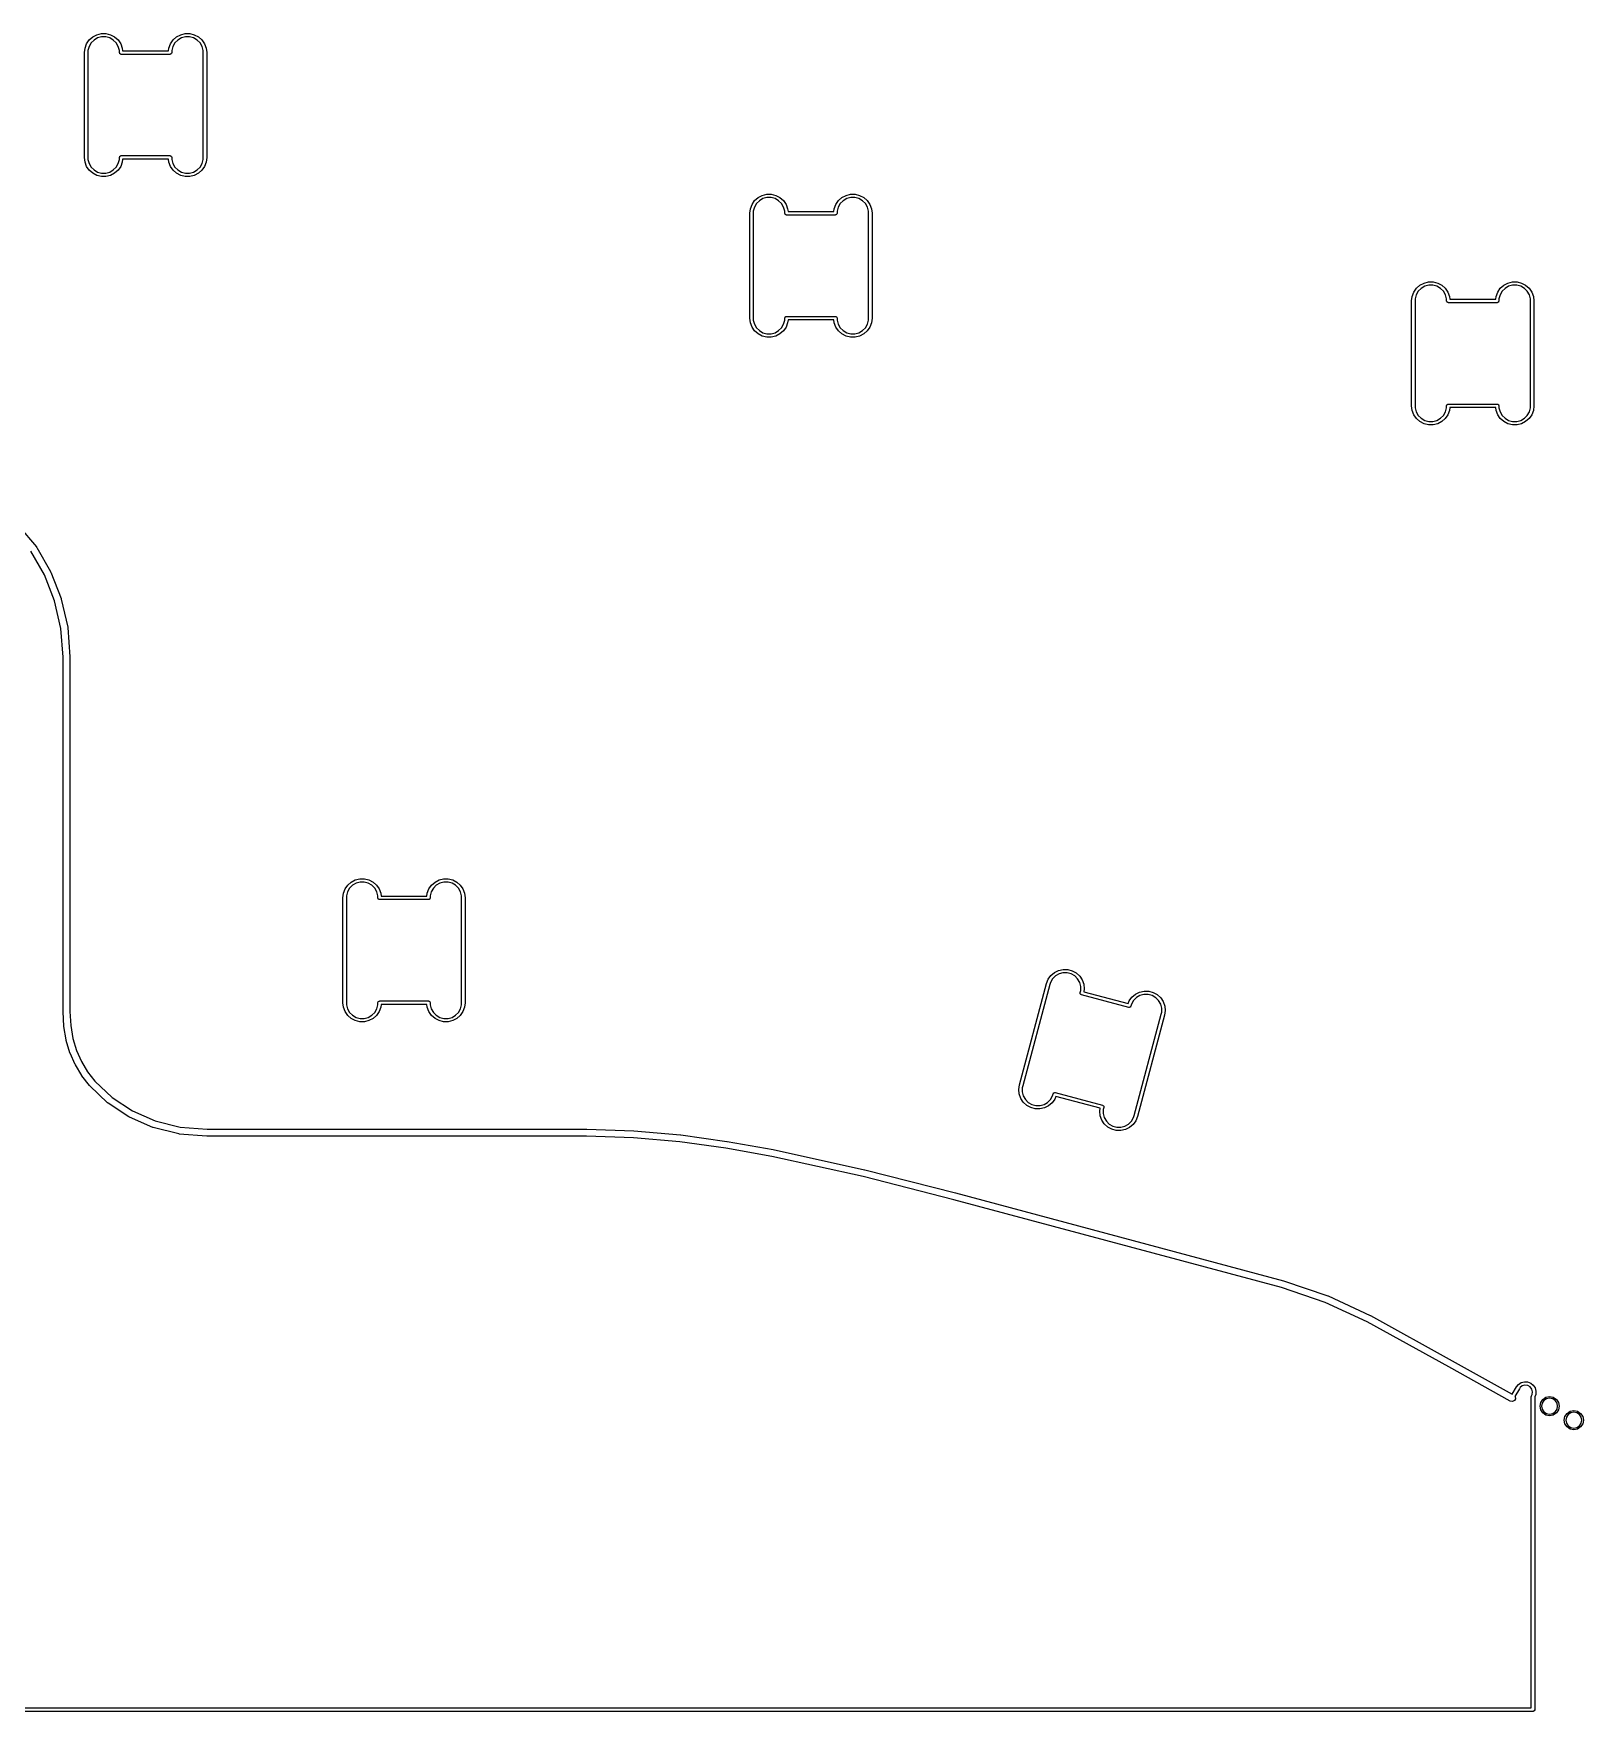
# Model space of a CAD drawing. Extents: x 4.42 to 9.71, y -9.23 to -0.73.
# Drawn here: x 6.167 to 7.914, y -4.884 to -2.993 of the extents above; entities that cross this region are included whole.
import ezdxf

# ---------------------------------------------------------------- set-up
doc = ezdxf.new("R2010")
doc.units = 0
doc.header["$MEASUREMENT"] = 0
doc.layers.add('BLACK', color=7, linetype='CONTINUOUS')

msp = doc.modelspace()

# ---------------------------------------------------------------- linework, layer by layer
at = {"layer": 'BLACK', "linetype": 'CONTINUOUS'}
for p, q in [((6.2246, -3.00899), (6.22645, -3.00411)), ((6.22645, -3.00411), (6.22941, -2.99981)), ((6.23145, -3.0033), (6.22911, -3.00733)), ((6.22941, -2.99981), (6.23332, -2.99635)), ((6.23474, -3), (6.23145, -3.0033)), ((6.23332, -2.99635), (6.23794, -2.99393)), ((6.23878, -2.99766), (6.23474, -3)), ((6.23794, -2.99393), (6.24301, -2.99268)), ((6.24329, -2.99646), (6.23878, -2.99766)), ((6.24301, -2.99268), (6.24823, -2.99268)), ((6.24795, -2.99646), (6.24329, -2.99646)), ((6.25246, -2.99766), (6.24795, -2.99646)), ((6.24823, -2.99268), (6.2533, -2.99393)), ((6.2565, -3), (6.25246, -2.99766)), ((6.2533, -2.99393), (6.25792, -2.99635)), ((6.2598, -3.0033), (6.2565, -3)), ((6.25792, -2.99635), (6.26183, -2.99981)), ((6.26213, -3.00733), (6.2598, -3.0033)), ((6.26183, -2.99981), (6.2648, -3.00411)), ((6.2648, -3.00411), (6.26665, -3.00899)), ((6.31909, -3.00899), (6.32094, -3.00411)), ((6.32094, -3.00411), (6.3239, -2.99981)), ((6.32593, -3.0033), (6.3236, -3.00733)), ((6.3239, -2.99981), (6.32781, -2.99635)), ((6.32923, -3), (6.32593, -3.0033)), ((6.32781, -2.99635), (6.33243, -2.99393)), ((6.33327, -2.99766), (6.32923, -3)), ((6.33243, -2.99393), (6.3375, -2.99268)), ((6.33778, -2.99646), (6.33327, -2.99766)), ((6.3375, -2.99268), (6.34272, -2.99268)), ((6.34244, -2.99646), (6.33778, -2.99646)), ((6.34695, -2.99766), (6.34244, -2.99646)), ((6.34272, -2.99268), (6.34779, -2.99393)), ((6.35099, -3), (6.34695, -2.99766)), ((6.34779, -2.99393), (6.35241, -2.99635)), ((6.35429, -3.0033), (6.35099, -3)), ((6.35241, -2.99635), (6.35632, -2.99981)), ((6.35662, -3.00733), (6.35429, -3.0033)), ((6.35632, -2.99981), (6.35928, -3.00411)), ((6.35928, -3.00411), (6.36113, -3.00899)), ((6.22397, -3.01417), (6.2246, -3.00899)), ((6.22397, -3.13228), (6.22397, -3.01417)), ((6.22397, -3.01417), (6.22397, -3.01417)), ((6.22911, -3.00733), (6.22791, -3.01184)), ((6.22791, -3.01184), (6.22791, -3.01417)), ((6.22791, -3.01417), (6.22791, -3.13228)), ((6.26334, -3.01184), (6.26213, -3.00733)), ((6.26334, -3.01417), (6.26334, -3.01184)), ((6.26371, -3.01533), (6.26334, -3.01417)), ((6.26386, -3.01544), (6.26371, -3.01533)), ((6.26392, -3.01557), (6.26386, -3.01544)), ((6.2642, -3.01568), (6.26392, -3.01557)), ((6.2647, -3.01605), (6.2642, -3.01568)), ((6.26507, -3.01605), (6.2647, -3.01605)), ((6.26531, -3.01614), (6.26507, -3.01605)), ((6.32043, -3.01614), (6.26531, -3.01614)), ((6.26665, -3.00899), (6.26704, -3.0122)), ((6.26704, -3.0122), (6.3187, -3.0122)), ((6.3187, -3.0122), (6.31909, -3.00899)), ((6.32066, -3.01605), (6.32043, -3.01614)), ((6.32103, -3.01605), (6.32066, -3.01605)), ((6.32153, -3.01568), (6.32103, -3.01605)), ((6.32182, -3.01557), (6.32153, -3.01568)), ((6.32187, -3.01544), (6.32182, -3.01557)), ((6.32202, -3.01533), (6.32187, -3.01544)), ((6.32239, -3.01417), (6.32202, -3.01533)), ((6.3236, -3.00733), (6.32239, -3.01184)), ((6.32239, -3.01184), (6.32239, -3.01417)), ((6.35783, -3.01184), (6.35662, -3.00733)), ((6.35783, -3.01417), (6.35783, -3.01184)), ((6.35783, -3.13228), (6.35783, -3.01417)), ((6.36113, -3.00899), (6.36176, -3.01417)), ((6.36176, -3.01417), (6.36176, -3.01417)), ((6.36176, -3.01417), (6.36176, -3.13228)), ((6.2246, -3.13747), (6.22397, -3.13228)), ((6.22645, -3.14235), (6.2246, -3.13747)), ((6.22791, -3.13228), (6.22791, -3.13462)), ((6.22791, -3.13462), (6.22911, -3.13912)), ((6.22911, -3.13912), (6.23145, -3.14316)), ((6.2598, -3.14316), (6.26213, -3.13912)), ((6.26213, -3.13912), (6.26334, -3.13462)), ((6.26334, -3.13228), (6.26371, -3.13113)), ((6.26334, -3.13462), (6.26334, -3.13228)), ((6.26371, -3.13113), (6.26386, -3.13102)), ((6.26386, -3.13102), (6.26392, -3.13089)), ((6.26392, -3.13089), (6.2642, -3.13077)), ((6.2642, -3.13077), (6.2647, -3.13041)), ((6.2647, -3.13041), (6.26507, -3.13041)), ((6.26665, -3.13747), (6.2648, -3.14235)), ((6.26507, -3.13041), (6.26531, -3.13031)), ((6.26531, -3.13031), (6.32043, -3.13031)), ((6.26704, -3.13425), (6.26665, -3.13747)), ((6.3187, -3.13425), (6.26704, -3.13425)), ((6.31909, -3.13747), (6.3187, -3.13425)), ((6.32094, -3.14235), (6.31909, -3.13747)), ((6.32043, -3.13031), (6.32066, -3.13041)), ((6.32066, -3.13041), (6.32103, -3.13041)), ((6.32103, -3.13041), (6.32153, -3.13077)), ((6.32153, -3.13077), (6.32182, -3.13089)), ((6.32182, -3.13089), (6.32187, -3.13102)), ((6.32187, -3.13102), (6.32202, -3.13113)), ((6.32202, -3.13113), (6.32239, -3.13228)), ((6.32239, -3.13228), (6.32239, -3.13462)), ((6.32239, -3.13462), (6.3236, -3.13912)), ((6.3236, -3.13912), (6.32593, -3.14316)), ((6.35429, -3.14316), (6.35662, -3.13912)), ((6.35662, -3.13912), (6.35783, -3.13462)), ((6.35783, -3.13462), (6.35783, -3.13228)), ((6.36113, -3.13747), (6.35928, -3.14235)), ((6.36176, -3.13228), (6.36113, -3.13747)), ((6.22941, -3.14664), (6.22645, -3.14235)), ((6.23332, -3.1501), (6.22941, -3.14664)), ((6.23145, -3.14316), (6.23474, -3.14646)), ((6.23794, -3.15253), (6.23332, -3.1501)), ((6.23474, -3.14646), (6.23878, -3.14879)), ((6.24301, -3.15378), (6.23794, -3.15253)), ((6.23878, -3.14879), (6.24329, -3.15)), ((6.24823, -3.15378), (6.24301, -3.15378)), ((6.24329, -3.15), (6.24795, -3.15)), ((6.24795, -3.15), (6.25246, -3.14879)), ((6.2533, -3.15253), (6.24823, -3.15378)), ((6.25246, -3.14879), (6.2565, -3.14646)), ((6.25792, -3.1501), (6.2533, -3.15253)), ((6.2565, -3.14646), (6.2598, -3.14316)), ((6.26183, -3.14664), (6.25792, -3.1501)), ((6.2648, -3.14235), (6.26183, -3.14664)), ((6.3239, -3.14664), (6.32094, -3.14235)), ((6.32781, -3.1501), (6.3239, -3.14664)), ((6.32593, -3.14316), (6.32923, -3.14646)), ((6.33243, -3.15253), (6.32781, -3.1501)), ((6.32923, -3.14646), (6.33327, -3.14879)), ((6.3375, -3.15378), (6.33243, -3.15253)), ((6.33327, -3.14879), (6.33778, -3.15)), ((6.34272, -3.15378), (6.3375, -3.15378)), ((6.33778, -3.15), (6.34244, -3.15)), ((6.34244, -3.15), (6.34695, -3.14879)), ((6.34779, -3.15253), (6.34272, -3.15378)), ((6.34695, -3.14879), (6.35099, -3.14646)), ((6.35241, -3.1501), (6.34779, -3.15253)), ((6.35099, -3.14646), (6.35429, -3.14316)), ((6.35632, -3.14664), (6.35241, -3.1501)), ((6.35928, -3.14235), (6.35632, -3.14664)), ((6.98332, -3.17746), (6.98794, -3.17503)), ((6.98794, -3.17503), (6.99301, -3.17378)), ((6.99301, -3.17378), (6.99823, -3.17378)), ((6.99823, -3.17378), (7.0033, -3.17503)), ((7.0033, -3.17503), (7.00792, -3.17746)), ((7.07781, -3.17746), (7.08243, -3.17503)), ((7.08243, -3.17503), (7.0875, -3.17378)), ((7.0875, -3.17378), (7.09272, -3.17378)), ((7.09272, -3.17378), (7.09779, -3.17503)), ((7.09779, -3.17503), (7.10241, -3.17746)), ((6.97397, -3.19528), (6.9746, -3.19009)), ((6.97397, -3.31339), (6.97397, -3.19528)), ((6.9746, -3.19009), (6.97645, -3.18521)), ((6.97645, -3.18521), (6.97941, -3.18092)), ((6.97911, -3.18844), (6.97791, -3.19294)), ((6.97791, -3.19294), (6.97791, -3.19528)), ((6.97791, -3.19528), (6.97791, -3.31339)), ((6.98145, -3.1844), (6.97911, -3.18844)), ((6.97941, -3.18092), (6.98332, -3.17746)), ((6.98474, -3.1811), (6.98145, -3.1844)), ((6.98878, -3.17877), (6.98474, -3.1811)), ((6.99329, -3.17756), (6.98878, -3.17877)), ((6.99795, -3.17756), (6.99329, -3.17756)), ((7.00246, -3.17877), (6.99795, -3.17756)), ((7.0065, -3.1811), (7.00246, -3.17877)), ((7.0098, -3.1844), (7.0065, -3.1811)), ((7.00792, -3.17746), (7.01183, -3.18092)), ((7.01213, -3.18844), (7.0098, -3.1844)), ((7.01183, -3.18092), (7.0148, -3.18521)), ((7.01334, -3.19294), (7.01213, -3.18844)), ((7.01334, -3.19528), (7.01334, -3.19294)), ((7.01371, -3.19643), (7.01334, -3.19528)), ((7.0148, -3.18521), (7.01665, -3.19009)), ((7.01665, -3.19009), (7.01704, -3.19331)), ((7.01704, -3.19331), (7.0687, -3.19331)), ((7.0687, -3.19331), (7.06909, -3.19009)), ((7.06909, -3.19009), (7.07094, -3.18521)), ((7.07094, -3.18521), (7.0739, -3.18092)), ((7.07239, -3.19528), (7.07202, -3.19643)), ((7.0736, -3.18844), (7.07239, -3.19294)), ((7.07239, -3.19294), (7.07239, -3.19528)), ((7.07593, -3.1844), (7.0736, -3.18844)), ((7.0739, -3.18092), (7.07781, -3.17746)), ((7.07923, -3.1811), (7.07593, -3.1844)), ((7.08327, -3.17877), (7.07923, -3.1811)), ((7.08778, -3.17756), (7.08327, -3.17877)), ((7.09244, -3.17756), (7.08778, -3.17756)), ((7.09695, -3.17877), (7.09244, -3.17756)), ((7.10099, -3.1811), (7.09695, -3.17877)), ((7.10429, -3.1844), (7.10099, -3.1811)), ((7.10241, -3.17746), (7.10632, -3.18092)), ((7.10662, -3.18844), (7.10429, -3.1844)), ((7.10632, -3.18092), (7.10928, -3.18521)), ((7.10783, -3.19294), (7.10662, -3.18844)), ((7.10783, -3.19528), (7.10783, -3.19294)), ((7.10783, -3.31339), (7.10783, -3.19528)), ((7.10928, -3.18521), (7.11113, -3.19009)), ((7.11113, -3.19009), (7.11176, -3.19528)), ((7.11176, -3.19528), (7.11176, -3.31339)), ((7.01386, -3.19654), (7.01371, -3.19643)), ((7.01392, -3.19667), (7.01386, -3.19654)), ((7.0142, -3.19679), (7.01392, -3.19667)), ((7.0147, -3.19715), (7.0142, -3.19679)), ((7.01507, -3.19715), (7.0147, -3.19715)), ((7.01531, -3.19724), (7.01507, -3.19715)), ((7.07043, -3.19724), (7.01531, -3.19724)), ((7.07066, -3.19715), (7.07043, -3.19724)), ((7.07103, -3.19715), (7.07066, -3.19715)), ((7.07153, -3.19679), (7.07103, -3.19715)), ((7.07182, -3.19667), (7.07153, -3.19679)), ((7.07187, -3.19654), (7.07182, -3.19667)), ((7.07202, -3.19643), (7.07187, -3.19654)), ((7.72003, -3.29409), (7.72066, -3.28891)), ((7.72066, -3.28891), (7.72251, -3.28403)), ((7.72251, -3.28403), (7.72548, -3.27974)), ((7.72518, -3.28726), (7.72397, -3.29176)), ((7.72751, -3.28322), (7.72518, -3.28726)), ((7.72548, -3.27974), (7.72938, -3.27627)), ((7.73081, -3.27992), (7.72751, -3.28322)), ((7.72938, -3.27627), (7.73401, -3.27385)), ((7.73485, -3.27759), (7.73081, -3.27992)), ((7.73401, -3.27385), (7.73908, -3.2726)), ((7.73935, -3.27638), (7.73485, -3.27759)), ((7.73908, -3.2726), (7.7443, -3.2726)), ((7.74402, -3.27638), (7.73935, -3.27638)), ((7.74852, -3.27759), (7.74402, -3.27638)), ((7.7443, -3.2726), (7.74936, -3.27385)), ((7.75256, -3.27992), (7.74852, -3.27759)), ((7.74936, -3.27385), (7.75399, -3.27627)), ((7.75586, -3.28322), (7.75256, -3.27992)), ((7.75399, -3.27627), (7.75789, -3.27974)), ((7.75819, -3.28726), (7.75586, -3.28322)), ((7.75789, -3.27974), (7.76086, -3.28403)), ((7.7594, -3.29176), (7.75819, -3.28726)), ((7.76086, -3.28403), (7.76271, -3.28891)), ((7.76271, -3.28891), (7.7631, -3.29213)), ((7.81476, -3.29213), (7.81515, -3.28891)), ((7.81515, -3.28891), (7.817, -3.28403)), ((7.817, -3.28403), (7.81997, -3.27974)), ((7.81966, -3.28726), (7.81846, -3.29176)), ((7.822, -3.28322), (7.81966, -3.28726)), ((7.81997, -3.27974), (7.82387, -3.27627)), ((7.8253, -3.27992), (7.822, -3.28322)), ((7.82387, -3.27627), (7.8285, -3.27385)), ((7.82934, -3.27759), (7.8253, -3.27992)), ((7.8285, -3.27385), (7.83356, -3.2726)), ((7.83384, -3.27638), (7.82934, -3.27759)), ((7.83356, -3.2726), (7.83878, -3.2726)), ((7.83851, -3.27638), (7.83384, -3.27638)), ((7.84301, -3.27759), (7.83851, -3.27638)), ((7.83878, -3.2726), (7.84385, -3.27385)), ((7.84705, -3.27992), (7.84301, -3.27759)), ((7.84385, -3.27385), (7.84847, -3.27627)), ((7.85035, -3.28322), (7.84705, -3.27992)), ((7.84847, -3.27627), (7.85238, -3.27974)), ((7.85268, -3.28726), (7.85035, -3.28322)), ((7.85238, -3.27974), (7.85535, -3.28403)), ((7.85389, -3.29176), (7.85268, -3.28726)), ((7.85535, -3.28403), (7.8572, -3.28891)), ((7.8572, -3.28891), (7.85783, -3.29409)), ((7.72003, -3.4122), (7.72003, -3.29409)), ((7.72397, -3.29176), (7.72397, -3.29409)), ((7.72397, -3.29409), (7.72397, -3.4122)), ((7.7594, -3.29409), (7.7594, -3.29176)), ((7.75978, -3.29525), (7.7594, -3.29409)), ((7.75993, -3.29536), (7.75978, -3.29525)), ((7.75998, -3.29549), (7.75993, -3.29536)), ((7.76026, -3.2956), (7.75998, -3.29549)), ((7.76076, -3.29597), (7.76026, -3.2956)), ((7.76114, -3.29597), (7.76076, -3.29597)), ((7.76137, -3.29606), (7.76114, -3.29597)), ((7.81649, -3.29606), (7.76137, -3.29606)), ((7.7631, -3.29213), (7.81476, -3.29213)), ((7.81672, -3.29597), (7.81649, -3.29606)), ((7.8171, -3.29597), (7.81672, -3.29597)), ((7.8176, -3.2956), (7.8171, -3.29597)), ((7.81788, -3.29549), (7.8176, -3.2956)), ((7.81793, -3.29536), (7.81788, -3.29549)), ((7.81808, -3.29525), (7.81793, -3.29536)), ((7.81846, -3.29409), (7.81808, -3.29525)), ((7.81846, -3.29176), (7.81846, -3.29409)), ((7.85389, -3.29409), (7.85389, -3.29176)), ((7.85389, -3.4122), (7.85389, -3.29409)), ((7.85783, -3.29409), (7.85783, -3.4122)), ((6.9746, -3.31857), (6.97397, -3.31339)), ((6.97645, -3.32345), (6.9746, -3.31857)), ((6.97941, -3.32774), (6.97645, -3.32345)), ((6.97791, -3.31339), (6.97791, -3.31572)), ((6.97791, -3.31572), (6.97911, -3.32022)), ((6.97911, -3.32022), (6.98145, -3.32426)), ((6.98332, -3.33121), (6.97941, -3.32774)), ((6.98145, -3.32426), (6.98474, -3.32756)), ((6.98474, -3.32756), (6.98878, -3.3299)), ((7.00246, -3.3299), (7.0065, -3.32756)), ((7.0065, -3.32756), (7.0098, -3.32426)), ((7.01183, -3.32774), (7.00792, -3.33121)), ((7.0098, -3.32426), (7.01213, -3.32022)), ((7.0148, -3.32345), (7.01183, -3.32774)), ((7.01213, -3.32022), (7.01334, -3.31572)), ((7.01334, -3.31339), (7.01371, -3.31223)), ((7.01334, -3.31572), (7.01334, -3.31339)), ((7.01371, -3.31223), (7.01386, -3.31212)), ((7.01386, -3.31212), (7.01392, -3.31199)), ((7.01392, -3.31199), (7.0142, -3.31188)), ((7.0142, -3.31188), (7.0147, -3.31151)), ((7.0147, -3.31151), (7.01507, -3.31151)), ((7.01665, -3.31857), (7.0148, -3.32345)), ((7.01507, -3.31151), (7.01531, -3.31142)), ((7.01531, -3.31142), (7.07043, -3.31142)), ((7.01704, -3.31535), (7.01665, -3.31857)), ((7.0687, -3.31535), (7.01704, -3.31535)), ((7.06909, -3.31857), (7.0687, -3.31535)), ((7.07094, -3.32345), (7.06909, -3.31857)), ((7.07043, -3.31142), (7.07066, -3.31151)), ((7.07066, -3.31151), (7.07103, -3.31151)), ((7.0739, -3.32774), (7.07094, -3.32345)), ((7.07103, -3.31151), (7.07153, -3.31188)), ((7.07153, -3.31188), (7.07182, -3.31199)), ((7.07182, -3.31199), (7.07187, -3.31212)), ((7.07187, -3.31212), (7.07202, -3.31223)), ((7.07202, -3.31223), (7.07239, -3.31339)), ((7.07239, -3.31339), (7.07239, -3.31572)), ((7.07239, -3.31572), (7.0736, -3.32022)), ((7.0736, -3.32022), (7.07593, -3.32426)), ((7.07781, -3.33121), (7.0739, -3.32774)), ((7.07593, -3.32426), (7.07923, -3.32756)), ((7.07923, -3.32756), (7.08327, -3.3299)), ((7.09695, -3.3299), (7.10099, -3.32756)), ((7.10099, -3.32756), (7.10429, -3.32426)), ((7.10632, -3.32774), (7.10241, -3.33121)), ((7.10429, -3.32426), (7.10662, -3.32022)), ((7.10928, -3.32345), (7.10632, -3.32774)), ((7.10662, -3.32022), (7.10783, -3.31572)), ((7.10783, -3.31572), (7.10783, -3.31339)), ((7.11113, -3.31857), (7.10928, -3.32345)), ((7.11176, -3.31339), (7.11113, -3.31857)), ((6.98794, -3.33363), (6.98332, -3.33121)), ((6.99301, -3.33488), (6.98794, -3.33363)), ((6.98878, -3.3299), (6.99329, -3.3311)), ((6.99823, -3.33488), (6.99301, -3.33488)), ((6.99329, -3.3311), (6.99795, -3.3311)), ((6.99795, -3.3311), (7.00246, -3.3299)), ((7.0033, -3.33363), (6.99823, -3.33488)), ((7.00792, -3.33121), (7.0033, -3.33363)), ((7.08243, -3.33363), (7.07781, -3.33121)), ((7.0875, -3.33488), (7.08243, -3.33363)), ((7.08327, -3.3299), (7.08778, -3.3311)), ((7.09272, -3.33488), (7.0875, -3.33488)), ((7.08778, -3.3311), (7.09244, -3.3311)), ((7.09244, -3.3311), (7.09695, -3.3299)), ((7.09779, -3.33363), (7.09272, -3.33488)), ((7.10241, -3.33121), (7.09779, -3.33363)), ((7.72066, -3.41739), (7.72003, -3.4122)), ((7.72251, -3.42227), (7.72066, -3.41739)), ((7.72548, -3.42656), (7.72251, -3.42227)), ((7.72397, -3.4122), (7.72397, -3.41454)), ((7.72397, -3.41454), (7.72518, -3.41904)), ((7.72518, -3.41904), (7.72751, -3.42308)), ((7.72751, -3.42308), (7.73081, -3.42638)), ((7.75256, -3.42638), (7.75586, -3.42308)), ((7.75586, -3.42308), (7.75819, -3.41904)), ((7.76086, -3.42227), (7.75789, -3.42656)), ((7.75819, -3.41904), (7.7594, -3.41454)), ((7.7594, -3.4122), (7.75978, -3.41105)), ((7.7594, -3.41454), (7.7594, -3.4122)), ((7.75978, -3.41105), (7.75993, -3.41094)), ((7.75993, -3.41094), (7.75998, -3.41081)), ((7.75998, -3.41081), (7.76026, -3.41069)), ((7.76026, -3.41069), (7.76076, -3.41033)), ((7.76076, -3.41033), (7.76114, -3.41033)), ((7.76271, -3.41739), (7.76086, -3.42227)), ((7.76114, -3.41033), (7.76137, -3.41024)), ((7.76137, -3.41024), (7.81649, -3.41024)), ((7.7631, -3.41417), (7.76271, -3.41739)), ((7.81476, -3.41417), (7.7631, -3.41417)), ((7.81515, -3.41739), (7.81476, -3.41417)), ((7.817, -3.42227), (7.81515, -3.41739)), ((7.81649, -3.41024), (7.81672, -3.41033)), ((7.81672, -3.41033), (7.8171, -3.41033)), ((7.81997, -3.42656), (7.817, -3.42227)), ((7.8171, -3.41033), (7.8176, -3.41069)), ((7.8176, -3.41069), (7.81788, -3.41081)), ((7.81788, -3.41081), (7.81793, -3.41094)), ((7.81793, -3.41094), (7.81808, -3.41105)), ((7.81808, -3.41105), (7.81846, -3.4122)), ((7.81846, -3.4122), (7.81846, -3.41454)), ((7.81846, -3.41454), (7.81966, -3.41904)), ((7.81966, -3.41904), (7.822, -3.42308)), ((7.822, -3.42308), (7.8253, -3.42638)), ((7.84705, -3.42638), (7.85035, -3.42308)), ((7.85035, -3.42308), (7.85268, -3.41904)), ((7.85535, -3.42227), (7.85238, -3.42656)), ((7.85268, -3.41904), (7.85389, -3.41454)), ((7.85389, -3.41454), (7.85389, -3.4122)), ((7.8572, -3.41739), (7.85535, -3.42227)), ((7.85783, -3.4122), (7.8572, -3.41739)), ((7.72938, -3.43003), (7.72548, -3.42656)), ((7.73401, -3.43245), (7.72938, -3.43003)), ((7.73081, -3.42638), (7.73485, -3.42871)), ((7.73908, -3.4337), (7.73401, -3.43245)), ((7.73485, -3.42871), (7.73935, -3.42992)), ((7.7443, -3.4337), (7.73908, -3.4337)), ((7.73935, -3.42992), (7.74402, -3.42992)), ((7.74402, -3.42992), (7.74852, -3.42871)), ((7.74936, -3.43245), (7.7443, -3.4337)), ((7.74852, -3.42871), (7.75256, -3.42638)), ((7.75399, -3.43003), (7.74936, -3.43245)), ((7.75789, -3.42656), (7.75399, -3.43003)), ((7.82387, -3.43003), (7.81997, -3.42656)), ((7.8285, -3.43245), (7.82387, -3.43003)), ((7.8253, -3.42638), (7.82934, -3.42871)), ((7.83356, -3.4337), (7.8285, -3.43245)), ((7.82934, -3.42871), (7.83384, -3.42992)), ((7.83878, -3.4337), (7.83356, -3.4337)), ((7.83384, -3.42992), (7.83851, -3.42992)), ((7.83851, -3.42992), (7.84301, -3.42871)), ((7.84385, -3.43245), (7.83878, -3.4337)), ((7.84301, -3.42871), (7.84705, -3.42638)), ((7.84847, -3.43003), (7.84385, -3.43245)), ((7.85238, -3.42656), (7.84847, -3.43003)), ((6.15012, -3.54774), (6.16974, -3.57135)), ((6.16974, -3.57135), (6.16986, -3.57167)), ((6.16986, -3.57167), (6.17012, -3.57191)), ((6.17012, -3.57191), (6.18579, -3.5992)), ((6.17881, -3.60286), (6.16346, -3.57612)), ((6.19022, -3.63216), (6.17881, -3.60286)), ((6.18579, -3.5992), (6.18585, -3.5995)), ((6.18585, -3.5995), (6.18604, -3.59973)), ((6.18604, -3.59973), (6.19766, -3.62957)), ((6.19766, -3.62957), (6.19768, -3.62986)), ((6.19768, -3.62986), (6.19783, -3.63012)), ((6.19783, -3.63012), (6.20509, -3.6617)), ((6.19735, -3.66317), (6.19022, -3.63216)), ((6.1998, -3.69558), (6.19735, -3.66317)), ((6.20509, -3.6617), (6.20506, -3.662)), ((6.20506, -3.662), (6.20518, -3.66228)), ((6.20518, -3.66228), (6.20766, -3.69513)), ((6.1998, -4.09513), (6.1998, -3.69558)), ((6.20766, -3.69513), (6.20762, -3.69528)), ((6.20762, -3.69528), (6.20767, -3.69543)), ((6.20767, -3.69543), (6.20767, -4.09502)), ((6.51779, -3.95687), (6.52075, -3.95257)), ((6.52075, -3.95257), (6.52466, -3.94911)), ((6.52466, -3.94911), (6.52928, -3.94668)), ((6.53012, -3.95042), (6.52608, -3.95275)), ((6.52928, -3.94668), (6.53435, -3.94543)), ((6.53463, -3.94921), (6.53012, -3.95042)), ((6.53435, -3.94543), (6.53957, -3.94543)), ((6.53929, -3.94921), (6.53463, -3.94921)), ((6.5438, -3.95042), (6.53929, -3.94921)), ((6.53957, -3.94543), (6.54464, -3.94668)), ((6.54784, -3.95275), (6.5438, -3.95042)), ((6.54464, -3.94668), (6.54926, -3.94911)), ((6.54926, -3.94911), (6.55317, -3.95257)), ((6.55317, -3.95257), (6.55613, -3.95687)), ((6.61228, -3.95687), (6.61524, -3.95257)), ((6.61524, -3.95257), (6.61915, -3.94911)), ((6.61915, -3.94911), (6.62377, -3.94668)), ((6.62461, -3.95042), (6.62057, -3.95275)), ((6.62377, -3.94668), (6.62884, -3.94543)), ((6.62912, -3.94921), (6.62461, -3.95042)), ((6.62884, -3.94543), (6.63406, -3.94543)), ((6.63378, -3.94921), (6.62912, -3.94921)), ((6.63829, -3.95042), (6.63378, -3.94921)), ((6.63406, -3.94543), (6.63913, -3.94668)), ((6.64233, -3.95275), (6.63829, -3.95042)), ((6.63913, -3.94668), (6.64375, -3.94911)), ((6.64375, -3.94911), (6.64766, -3.95257)), ((6.64766, -3.95257), (6.65062, -3.95687)), ((6.51531, -3.96693), (6.51594, -3.96175)), ((6.51531, -4.08504), (6.51531, -3.96693)), ((6.51531, -3.96693), (6.51531, -3.96693)), ((6.51594, -3.96175), (6.51779, -3.95687)), ((6.52045, -3.96009), (6.51924, -3.9646)), ((6.51924, -3.9646), (6.51924, -3.96693)), ((6.51924, -3.96693), (6.51924, -4.08504)), ((6.52278, -3.95605), (6.52045, -3.96009)), ((6.52608, -3.95275), (6.52278, -3.95605)), ((6.55114, -3.95605), (6.54784, -3.95275)), ((6.55347, -3.96009), (6.55114, -3.95605)), ((6.55468, -3.9646), (6.55347, -3.96009)), ((6.55468, -3.96693), (6.55468, -3.9646)), ((6.55505, -3.96809), (6.55468, -3.96693)), ((6.5552, -3.96819), (6.55505, -3.96809)), ((6.55525, -3.96832), (6.5552, -3.96819)), ((6.55554, -3.96844), (6.55525, -3.96832)), ((6.55604, -3.9688), (6.55554, -3.96844)), ((6.55641, -3.9688), (6.55604, -3.9688)), ((6.55613, -3.95687), (6.55799, -3.96175)), ((6.55665, -3.9689), (6.55641, -3.9688)), ((6.61176, -3.9689), (6.55665, -3.9689)), ((6.55799, -3.96175), (6.55838, -3.96496)), ((6.55838, -3.96496), (6.61003, -3.96496)), ((6.61003, -3.96496), (6.61042, -3.96175)), ((6.61042, -3.96175), (6.61228, -3.95687)), ((6.612, -3.9688), (6.61176, -3.9689)), ((6.61237, -3.9688), (6.612, -3.9688)), ((6.61287, -3.96844), (6.61237, -3.9688)), ((6.61316, -3.96832), (6.61287, -3.96844)), ((6.61321, -3.96819), (6.61316, -3.96832)), ((6.61336, -3.96809), (6.61321, -3.96819)), ((6.61373, -3.96693), (6.61336, -3.96809)), ((6.61494, -3.96009), (6.61373, -3.9646)), ((6.61373, -3.9646), (6.61373, -3.96693)), ((6.61727, -3.95605), (6.61494, -3.96009)), ((6.62057, -3.95275), (6.61727, -3.95605)), ((6.64563, -3.95605), (6.64233, -3.95275)), ((6.64796, -3.96009), (6.64563, -3.95605)), ((6.64917, -3.9646), (6.64796, -3.96009)), ((6.64917, -3.96693), (6.64917, -3.9646)), ((6.64917, -4.08504), (6.64917, -3.96693)), ((6.65062, -3.95687), (6.65247, -3.96175)), ((6.65247, -3.96175), (6.6531, -3.96693)), ((6.6531, -3.96693), (6.6531, -3.96693)), ((6.6531, -3.96693), (6.6531, -4.08504)), ((7.27786, -4.17759), (7.30843, -4.0635)), ((7.31223, -4.06452), (7.28166, -4.17861)), ((7.30843, -4.0635), (7.31038, -4.05866)), ((7.30843, -4.0635), (7.30843, -4.0635)), ((7.30843, -4.0635), (7.30843, -4.0635)), ((7.31038, -4.05866), (7.31343, -4.05442)), ((7.31284, -4.06227), (7.31223, -4.06452)), ((7.31223, -4.06452), (7.31223, -4.06452)), ((7.31517, -4.05823), (7.31284, -4.06227)), ((7.31343, -4.05442), (7.31741, -4.05104)), ((7.31847, -4.05493), (7.31517, -4.05823)), ((7.31741, -4.05104), (7.32208, -4.04871)), ((7.32251, -4.0526), (7.31847, -4.05493)), ((7.32208, -4.04871), (7.32717, -4.04756)), ((7.32701, -4.05139), (7.32251, -4.0526)), ((7.33168, -4.05139), (7.32701, -4.05139)), ((7.32717, -4.04756), (7.33239, -4.04767)), ((7.33619, -4.0526), (7.33168, -4.05139)), ((7.33239, -4.04767), (7.33743, -4.04902)), ((7.34023, -4.05493), (7.33619, -4.0526)), ((7.33743, -4.04902), (7.342, -4.05154)), ((7.34352, -4.05823), (7.34023, -4.05493)), ((7.342, -4.05154), (7.34584, -4.05508)), ((7.34586, -4.06227), (7.34352, -4.05823)), ((7.34584, -4.05508), (7.34872, -4.05943)), ((7.34706, -4.06677), (7.34586, -4.06227)), ((7.34872, -4.05943), (7.35047, -4.06435)), ((7.35047, -4.06435), (7.351, -4.06954)), ((6.51594, -4.09022), (6.51531, -4.08504)), ((6.51924, -4.08504), (6.51924, -4.08737)), ((6.55468, -4.08504), (6.55505, -4.08388)), ((6.55468, -4.08737), (6.55468, -4.08504)), ((6.55505, -4.08388), (6.5552, -4.08377)), ((6.5552, -4.08377), (6.55525, -4.08365)), ((6.55525, -4.08365), (6.55554, -4.08353)), ((6.55554, -4.08353), (6.55604, -4.08317)), ((6.55604, -4.08317), (6.55641, -4.08317)), ((6.55641, -4.08317), (6.55665, -4.08307)), ((6.55665, -4.08307), (6.61176, -4.08307)), ((6.61176, -4.08307), (6.612, -4.08317)), ((6.612, -4.08317), (6.61237, -4.08317)), ((6.61237, -4.08317), (6.61287, -4.08353)), ((6.61287, -4.08353), (6.61316, -4.08365)), ((6.61316, -4.08365), (6.61321, -4.08377)), ((6.61321, -4.08377), (6.61336, -4.08388)), ((6.61336, -4.08388), (6.61373, -4.08504)), ((6.61373, -4.08504), (6.61373, -4.08737)), ((6.64917, -4.08737), (6.64917, -4.08504)), ((6.6531, -4.08504), (6.65247, -4.09022)), ((7.34646, -4.07368), (7.34706, -4.07144)), ((7.34646, -4.07369), (7.34646, -4.07368)), ((7.34652, -4.07491), (7.34646, -4.07369)), ((7.34664, -4.07505), (7.34652, -4.07491)), ((7.34665, -4.07519), (7.34664, -4.07505)), ((7.3469, -4.07537), (7.34665, -4.07519)), ((7.34729, -4.07585), (7.3469, -4.07537)), ((7.34706, -4.07144), (7.34706, -4.06677)), ((7.34765, -4.07595), (7.34729, -4.07585)), ((7.34785, -4.0761), (7.34765, -4.07595)), ((7.40109, -4.09037), (7.34785, -4.0761)), ((7.351, -4.06954), (7.35054, -4.07275)), ((7.35054, -4.07275), (7.40044, -4.08612)), ((7.40044, -4.08612), (7.40165, -4.08311)), ((7.40165, -4.08311), (7.4047, -4.07888)), ((7.40644, -4.08268), (7.4041, -4.08672)), ((7.4047, -4.07888), (7.40867, -4.0755)), ((7.40974, -4.07938), (7.40644, -4.08268)), ((7.40867, -4.0755), (7.41334, -4.07316)), ((7.41378, -4.07705), (7.40974, -4.07938)), ((7.41334, -4.07316), (7.41844, -4.07202)), ((7.41828, -4.07585), (7.41378, -4.07705)), ((7.42295, -4.07585), (7.41828, -4.07585)), ((7.41844, -4.07202), (7.42366, -4.07212)), ((7.42745, -4.07705), (7.42295, -4.07585)), ((7.42366, -4.07212), (7.4287, -4.07347)), ((7.43149, -4.07939), (7.42745, -4.07705)), ((7.4287, -4.07347), (7.43327, -4.07599)), ((7.43479, -4.08268), (7.43149, -4.07939)), ((7.43327, -4.07599), (7.43711, -4.07953)), ((7.43712, -4.08672), (7.43479, -4.08268)), ((7.43711, -4.07953), (7.43999, -4.08389)), ((7.43999, -4.08389), (7.44174, -4.0888)), ((6.19983, -4.09523), (6.1998, -4.09513)), ((6.1998, -4.09534), (6.19983, -4.09523)), ((6.20068, -4.11151), (6.1998, -4.09534)), ((6.20767, -4.09502), (6.20853, -4.11086)), ((6.51779, -4.0951), (6.51594, -4.09022)), ((6.52075, -4.0994), (6.51779, -4.0951)), ((6.51924, -4.08737), (6.52045, -4.09188)), ((6.52045, -4.09188), (6.52278, -4.09592)), ((6.52466, -4.10286), (6.52075, -4.0994)), ((6.52278, -4.09592), (6.52608, -4.09922)), ((6.52928, -4.10529), (6.52466, -4.10286)), ((6.52608, -4.09922), (6.53012, -4.10155)), ((6.53012, -4.10155), (6.53463, -4.10276)), ((6.53463, -4.10276), (6.53929, -4.10276)), ((6.53929, -4.10276), (6.5438, -4.10155)), ((6.5438, -4.10155), (6.54784, -4.09922)), ((6.54926, -4.10286), (6.54464, -4.10529)), ((6.54784, -4.09922), (6.55114, -4.09592)), ((6.55317, -4.0994), (6.54926, -4.10286)), ((6.55114, -4.09592), (6.55347, -4.09188)), ((6.55613, -4.0951), (6.55317, -4.0994)), ((6.55347, -4.09188), (6.55468, -4.08737)), ((6.55799, -4.09022), (6.55613, -4.0951)), ((6.55838, -4.08701), (6.55799, -4.09022)), ((6.61003, -4.08701), (6.55838, -4.08701)), ((6.61042, -4.09022), (6.61003, -4.08701)), ((6.61228, -4.0951), (6.61042, -4.09022)), ((6.61524, -4.0994), (6.61228, -4.0951)), ((6.61373, -4.08737), (6.61494, -4.09188)), ((6.61494, -4.09188), (6.61727, -4.09592)), ((6.61915, -4.10286), (6.61524, -4.0994)), ((6.61727, -4.09592), (6.62057, -4.09922)), ((6.62377, -4.10529), (6.61915, -4.10286)), ((6.62057, -4.09922), (6.62461, -4.10155)), ((6.62461, -4.10155), (6.62912, -4.10276)), ((6.62912, -4.10276), (6.63378, -4.10276)), ((6.63378, -4.10276), (6.63829, -4.10155)), ((6.63829, -4.10155), (6.64233, -4.09922)), ((6.64375, -4.10286), (6.63913, -4.10529)), ((6.64233, -4.09922), (6.64563, -4.09592)), ((6.64766, -4.0994), (6.64375, -4.10286)), ((6.64563, -4.09592), (6.64796, -4.09188)), ((6.65062, -4.0951), (6.64766, -4.0994)), ((6.64796, -4.09188), (6.64917, -4.08737)), ((6.65247, -4.09022), (6.65062, -4.0951)), ((7.40134, -4.09034), (7.40109, -4.09037)), ((7.4017, -4.09043), (7.40134, -4.09034)), ((7.40228, -4.09021), (7.4017, -4.09043)), ((7.40258, -4.09017), (7.40228, -4.09021)), ((7.40267, -4.09006), (7.40258, -4.09017)), ((7.40284, -4.09), (7.40267, -4.09006)), ((7.4035, -4.08898), (7.40284, -4.09)), ((7.4041, -4.08672), (7.4035, -4.08898)), ((7.40716, -4.21223), (7.43773, -4.09815)), ((7.44153, -4.09917), (7.41096, -4.21325)), ((7.43833, -4.09123), (7.43712, -4.08672)), ((7.43773, -4.09814), (7.43833, -4.09589)), ((7.43773, -4.09815), (7.43773, -4.09814)), ((7.43833, -4.09589), (7.43833, -4.09123)), ((7.44226, -4.094), (7.44153, -4.09917)), ((7.44153, -4.09917), (7.44153, -4.09917)), ((7.44153, -4.09917), (7.44153, -4.09917)), ((7.44153, -4.09917), (7.44153, -4.09917)), ((7.44174, -4.0888), (7.44226, -4.094)), ((6.20076, -4.11173), (6.20068, -4.11151)), ((6.20073, -4.11197), (6.20076, -4.11173)), ((6.20332, -4.12701), (6.20073, -4.11197)), ((6.20853, -4.11086), (6.21104, -4.12543)), ((6.53435, -4.10654), (6.52928, -4.10529)), ((6.53957, -4.10654), (6.53435, -4.10654)), ((6.54464, -4.10529), (6.53957, -4.10654)), ((6.62884, -4.10654), (6.62377, -4.10529)), ((6.63406, -4.10654), (6.62884, -4.10654)), ((6.63913, -4.10529), (6.63406, -4.10654)), ((6.20343, -4.12723), (6.20332, -4.12701)), ((6.20343, -4.12748), (6.20343, -4.12723)), ((6.20765, -4.14143), (6.20343, -4.12748)), ((6.2078, -4.14164), (6.20765, -4.14143)), ((6.20783, -4.14189), (6.2078, -4.14164)), ((6.21104, -4.12543), (6.21512, -4.13891)), ((6.21512, -4.13891), (6.22066, -4.15136)), ((6.21357, -4.15478), (6.20783, -4.14189)), ((6.21373, -4.15497), (6.21357, -4.15478)), ((6.21379, -4.15521), (6.21373, -4.15497)), ((6.22092, -4.1671), (6.21379, -4.15521)), ((6.22066, -4.15136), (6.22756, -4.16285)), ((6.2211, -4.16725), (6.22092, -4.1671)), ((6.22118, -4.16747), (6.2211, -4.16725)), ((6.22956, -4.1784), (6.22118, -4.16747)), ((6.22756, -4.16285), (6.23562, -4.17336)), ((6.22982, -4.17857), (6.22956, -4.1784)), ((6.22997, -4.17885), (6.22982, -4.17857)), ((6.24996, -4.19792), (6.22997, -4.17885)), ((6.23562, -4.17336), (6.25513, -4.19198)), ((7.27713, -4.18276), (7.27786, -4.17759)), ((7.27786, -4.17759), (7.27786, -4.17759)), ((7.27786, -4.17759), (7.27786, -4.17759)), ((7.27786, -4.17759), (7.27786, -4.17759)), ((7.28166, -4.17861), (7.28106, -4.18086)), ((7.28166, -4.17861), (7.28166, -4.17861)), ((7.28166, -4.17861), (7.28166, -4.17861)), ((6.25029, -4.19808), (6.24996, -4.19792)), ((6.25052, -4.19837), (6.25029, -4.19808)), ((6.27403, -4.21376), (6.25052, -4.19837)), ((6.25513, -4.19198), (6.27807, -4.20699)), ((7.27765, -4.18795), (7.27713, -4.18276)), ((7.2794, -4.19287), (7.27765, -4.18795)), ((7.28228, -4.19722), (7.2794, -4.19287)), ((7.28106, -4.18086), (7.28106, -4.18552)), ((7.28106, -4.18552), (7.28227, -4.19003)), ((7.28227, -4.19003), (7.2846, -4.19407)), ((7.28612, -4.20076), (7.28228, -4.19722)), ((7.2846, -4.19407), (7.2879, -4.19737)), ((7.2879, -4.19737), (7.29194, -4.1997)), ((7.30561, -4.1997), (7.30965, -4.19737)), ((7.30965, -4.19737), (7.31295, -4.19407)), ((7.31469, -4.19787), (7.31072, -4.20126)), ((7.31295, -4.19407), (7.31528, -4.19003)), ((7.31774, -4.19364), (7.31469, -4.19787)), ((7.31528, -4.19003), (7.31589, -4.18778)), ((7.31589, -4.18778), (7.31655, -4.18676)), ((7.31655, -4.18676), (7.31672, -4.18669)), ((7.31672, -4.18669), (7.31681, -4.18658)), ((7.31681, -4.18658), (7.31711, -4.18654)), ((7.31711, -4.18654), (7.31769, -4.18632)), ((7.31769, -4.18632), (7.31805, -4.18642)), ((7.31895, -4.19064), (7.31774, -4.19364)), ((7.31805, -4.18642), (7.3183, -4.18639)), ((7.3183, -4.18639), (7.37154, -4.20065)), ((7.36885, -4.20401), (7.31895, -4.19064)), ((6.27436, -4.21385), (6.27403, -4.21376)), ((6.27461, -4.21407), (6.27436, -4.21385)), ((6.30094, -4.22558), (6.27461, -4.21407)), ((6.27807, -4.20699), (6.30379, -4.21823)), ((7.29069, -4.20328), (7.28612, -4.20076)), ((7.29573, -4.20463), (7.29069, -4.20328)), ((7.29194, -4.1997), (7.29644, -4.20091)), ((7.30095, -4.20474), (7.29573, -4.20463)), ((7.29644, -4.20091), (7.30111, -4.20091)), ((7.30604, -4.20359), (7.30095, -4.20474)), ((7.30111, -4.20091), (7.30561, -4.1997)), ((7.31072, -4.20126), (7.30604, -4.20359)), ((7.36839, -4.20721), (7.36885, -4.20401)), ((7.36892, -4.2124), (7.36839, -4.20721)), ((7.37067, -4.21732), (7.36892, -4.2124)), ((7.37355, -4.22168), (7.37067, -4.21732)), ((7.37154, -4.20065), (7.37174, -4.2008)), ((7.37174, -4.2008), (7.3721, -4.2009)), ((7.3721, -4.2009), (7.37249, -4.20138)), ((7.37293, -4.20307), (7.37233, -4.20531)), ((7.37233, -4.20531), (7.37233, -4.20998)), ((7.37233, -4.20998), (7.37353, -4.21449)), ((7.37249, -4.20138), (7.37273, -4.20157)), ((7.37273, -4.20157), (7.37275, -4.2017)), ((7.37275, -4.2017), (7.37287, -4.20185)), ((7.37287, -4.20185), (7.37293, -4.20306)), ((7.37293, -4.20306), (7.37293, -4.20306)), ((7.37293, -4.20306), (7.37293, -4.20307)), ((7.37353, -4.21449), (7.37587, -4.21852)), ((7.40422, -4.21853), (7.40655, -4.21449)), ((7.40655, -4.21449), (7.40716, -4.21223)), ((7.40716, -4.21223), (7.40716, -4.21223)), ((7.41096, -4.21325), (7.40901, -4.21809)), ((7.41096, -4.21325), (7.41096, -4.21325)), ((7.41096, -4.21325), (7.41096, -4.21325)), ((6.30127, -4.22561), (6.30094, -4.22558)), ((6.30155, -4.22579), (6.30127, -4.22561)), ((6.33027, -4.23301), (6.30155, -4.22579)), ((6.30379, -4.21823), (6.33187, -4.22529)), ((6.33061, -4.23298), (6.33027, -4.23301)), ((6.33092, -4.23311), (6.33061, -4.23298)), ((6.36183, -4.23559), (6.33092, -4.23311)), ((6.33187, -4.22529), (6.3623, -4.22773)), ((6.36199, -4.23555), (6.36183, -4.23559)), ((6.36215, -4.2356), (6.36199, -4.23555)), ((6.79003, -4.2356), (6.36215, -4.2356)), ((6.3623, -4.22773), (6.79009, -4.22773)), ((6.8428, -4.23723), (6.79003, -4.2356)), ((6.79009, -4.22773), (6.79015, -4.22775)), ((6.79015, -4.22775), (6.79021, -4.22773)), ((6.79021, -4.22773), (6.84315, -4.22936)), ((6.84315, -4.22936), (6.84326, -4.2294)), ((6.84326, -4.2294), (6.84338, -4.22938)), ((6.84338, -4.22938), (6.89588, -4.23406)), ((6.89588, -4.23406), (6.89597, -4.2341)), ((6.89597, -4.2341), (6.89607, -4.23408)), ((6.89607, -4.23408), (6.94819, -4.24134)), ((7.37739, -4.22522), (7.37355, -4.22168)), ((7.37587, -4.21852), (7.37916, -4.22182)), ((7.38196, -4.22773), (7.37739, -4.22522)), ((7.37916, -4.22182), (7.3832, -4.22416)), ((7.387, -4.22909), (7.38196, -4.22773)), ((7.3832, -4.22416), (7.38771, -4.22536)), ((7.39222, -4.22919), (7.387, -4.22909)), ((7.38771, -4.22536), (7.39238, -4.22536)), ((7.39731, -4.22804), (7.39222, -4.22919)), ((7.39238, -4.22536), (7.39688, -4.22416)), ((7.39688, -4.22416), (7.40092, -4.22182)), ((7.40198, -4.22571), (7.39731, -4.22804)), ((7.40092, -4.22182), (7.40422, -4.21853)), ((7.40596, -4.22233), (7.40198, -4.22571)), ((7.40901, -4.21809), (7.40596, -4.22233)), ((6.89508, -4.2419), (6.8428, -4.23723)), ((6.94703, -4.24913), (6.89508, -4.2419)), ((6.99871, -4.25838), (6.94703, -4.24913)), ((6.94819, -4.24134), (6.94827, -4.24138)), ((6.94827, -4.24138), (6.94835, -4.24137)), ((6.94835, -4.24137), (7.00017, -4.25064)), ((7.00017, -4.25064), (7.00024, -4.25068)), ((7.00024, -4.25068), (7.00032, -4.25067)), ((7.00032, -4.25067), (7.10334, -4.27334)), ((7.10159, -4.28102), (6.99871, -4.25838)), ((7.10334, -4.27334), (7.1034, -4.27338)), ((7.1034, -4.27338), (7.10347, -4.27337)), ((7.10347, -4.27337), (7.2059, -4.29946)), ((7.20394, -4.30708), (7.10159, -4.28102)), ((7.57325, -4.40604), (7.20394, -4.30708)), ((7.2059, -4.29946), (7.20592, -4.29947)), ((7.20592, -4.29947), (7.20595, -4.29947)), ((7.20595, -4.29947), (7.57541, -4.39847)), ((7.6227, -4.42285), (7.57325, -4.40604)), ((7.57541, -4.39847), (7.57552, -4.39854)), ((7.57552, -4.39854), (7.57566, -4.39854)), ((7.57566, -4.39854), (7.62543, -4.41547)), ((7.6699, -4.44474), (7.6227, -4.42285)), ((7.62543, -4.41547), (7.62561, -4.4156)), ((7.62561, -4.4156), (7.62582, -4.41562)), ((7.62582, -4.41562), (7.67334, -4.43765)), ((7.67334, -4.43765), (7.67344, -4.43775)), ((7.67344, -4.43775), (7.67359, -4.43778)), ((7.67359, -4.43778), (7.76559, -4.48866)), ((7.76178, -4.49555), (7.6699, -4.44474)), ((7.83122, -4.5341), (7.76178, -4.49555)), ((7.76559, -4.48866), (7.76559, -4.48866)), ((7.76559, -4.48866), (7.76559, -4.48867)), ((7.76559, -4.48867), (7.83338, -4.52629)), ((7.83338, -4.52629), (7.83806, -4.51817)), ((7.83806, -4.51817), (7.84039, -4.5153)), ((7.83806, -4.51817), (7.83806, -4.51817)), ((7.84039, -4.5153), (7.84349, -4.51328)), ((7.84226, -4.51878), (7.84147, -4.52014)), ((7.84474, -4.51687), (7.84226, -4.51878)), ((7.84349, -4.51328), (7.84706, -4.51233)), ((7.84777, -4.51606), (7.84474, -4.51687)), ((7.84706, -4.51233), (7.85075, -4.51252)), ((7.85088, -4.51647), (7.84777, -4.51606)), ((7.85075, -4.51252), (7.8542, -4.51384)), ((7.85359, -4.51804), (7.85088, -4.51647)), ((7.8555, -4.52052), (7.85359, -4.51804)), ((7.8542, -4.51384), (7.85707, -4.51617)), ((7.85707, -4.51617), (7.85909, -4.51927)), ((7.85909, -4.51927), (7.86004, -4.52284)), ((7.83361, -4.53456), (7.83122, -4.5341)), ((7.83581, -4.53354), (7.83361, -4.53456)), ((7.83699, -4.53141), (7.83581, -4.53354)), ((7.84147, -4.52014), (7.83649, -4.52877)), ((7.83649, -4.52877), (7.8367, -4.52899)), ((7.8367, -4.52899), (7.83699, -4.53141)), ((7.84147, -4.52014), (7.84147, -4.52014)), ((7.84147, -4.52014), (7.84147, -4.52014)), ((7.85485, -4.529), (7.85496, -4.52873)), ((7.85485, -4.87998), (7.85485, -4.529)), ((7.85496, -4.52873), (7.85511, -4.52801)), ((7.85511, -4.52801), (7.85512, -4.52801)), ((7.85512, -4.52801), (7.8559, -4.52666)), ((7.85631, -4.52355), (7.8555, -4.52052)), ((7.8559, -4.52666), (7.85631, -4.52355)), ((7.85985, -4.52653), (7.85879, -4.5293)), ((7.85879, -4.5293), (7.85879, -4.88195)), ((7.86004, -4.52284), (7.85985, -4.52653)), ((7.86474, -4.53982), (7.86557, -4.53568)), ((7.86557, -4.53568), (7.86791, -4.53217)), ((7.86723, -4.53637), (7.86654, -4.53982)), ((7.86918, -4.53344), (7.86723, -4.53637)), ((7.86791, -4.53217), (7.87143, -4.52982)), ((7.87211, -4.53148), (7.86918, -4.53344)), ((7.87143, -4.52982), (7.87557, -4.529)), ((7.87557, -4.53079), (7.87211, -4.53148)), ((7.87557, -4.529), (7.87971, -4.52982)), ((7.87903, -4.53148), (7.87557, -4.53079)), ((7.88196, -4.53344), (7.87903, -4.53148)), ((7.87971, -4.52982), (7.88323, -4.53217)), ((7.88391, -4.53637), (7.88196, -4.53344)), ((7.88323, -4.53217), (7.88557, -4.53568)), ((7.8846, -4.53982), (7.88391, -4.53637)), ((7.88557, -4.53568), (7.8864, -4.53982)), ((7.86557, -4.54397), (7.86474, -4.53982)), ((7.86791, -4.54748), (7.86557, -4.54397)), ((7.86654, -4.53982), (7.86723, -4.54328)), ((7.86723, -4.54328), (7.86918, -4.54621)), ((7.87143, -4.54983), (7.86791, -4.54748)), ((7.86918, -4.54621), (7.87211, -4.54817)), ((7.87557, -4.55065), (7.87143, -4.54983)), ((7.87211, -4.54817), (7.87557, -4.54885)), ((7.87557, -4.54885), (7.87903, -4.54817)), ((7.87971, -4.54983), (7.87557, -4.55065)), ((7.87903, -4.54817), (7.88196, -4.54621)), ((7.88323, -4.54748), (7.87971, -4.54983)), ((7.88196, -4.54621), (7.88391, -4.54328)), ((7.88557, -4.54397), (7.88323, -4.54748)), ((7.88391, -4.54328), (7.8846, -4.53982)), ((7.8864, -4.53982), (7.88557, -4.54397)), ((7.89202, -4.55557), (7.89284, -4.55143)), ((7.89284, -4.55971), (7.89202, -4.55557)), ((7.89284, -4.55143), (7.89519, -4.54791)), ((7.8945, -4.55211), (7.89381, -4.55557)), ((7.89381, -4.55557), (7.8945, -4.55903)), ((7.89646, -4.54918), (7.8945, -4.55211)), ((7.89519, -4.54791), (7.8987, -4.54557)), ((7.89939, -4.54723), (7.89646, -4.54918)), ((7.8987, -4.54557), (7.90285, -4.54474)), ((7.90285, -4.54654), (7.89939, -4.54723)), ((7.90285, -4.54474), (7.90699, -4.54557)), ((7.9063, -4.54723), (7.90285, -4.54654)), ((7.90923, -4.54918), (7.9063, -4.54723)), ((7.90699, -4.54557), (7.9105, -4.54791)), ((7.91119, -4.55211), (7.90923, -4.54918)), ((7.9105, -4.54791), (7.91285, -4.55143)), ((7.91188, -4.55557), (7.91119, -4.55211)), ((7.91119, -4.55903), (7.91188, -4.55557)), ((7.91285, -4.55143), (7.91367, -4.55557)), ((7.91367, -4.55557), (7.91285, -4.55971)), ((7.89519, -4.56323), (7.89284, -4.55971)), ((7.8945, -4.55903), (7.89646, -4.56196)), ((7.8987, -4.56557), (7.89519, -4.56323)), ((7.89646, -4.56196), (7.89939, -4.56391)), ((7.90285, -4.5664), (7.8987, -4.56557)), ((7.89939, -4.56391), (7.90285, -4.5646)), ((7.90285, -4.5646), (7.9063, -4.56391)), ((7.90699, -4.56557), (7.90285, -4.5664)), ((7.9063, -4.56391), (7.90923, -4.56196)), ((7.9105, -4.56323), (7.90699, -4.56557)), ((7.90923, -4.56196), (7.91119, -4.55903)), ((7.91285, -4.55971), (7.9105, -4.56323)), ((7.85682, -4.88392), (4.95712, -4.88392)), ((4.95908, -4.87998), (7.85485, -4.87998)), ((7.85821, -4.88334), (7.85682, -4.88392)), ((7.85879, -4.88195), (7.85821, -4.88334))]:
    msp.add_line(p, q, dxfattribs=at)

doc.saveas('drawing.dxf')
